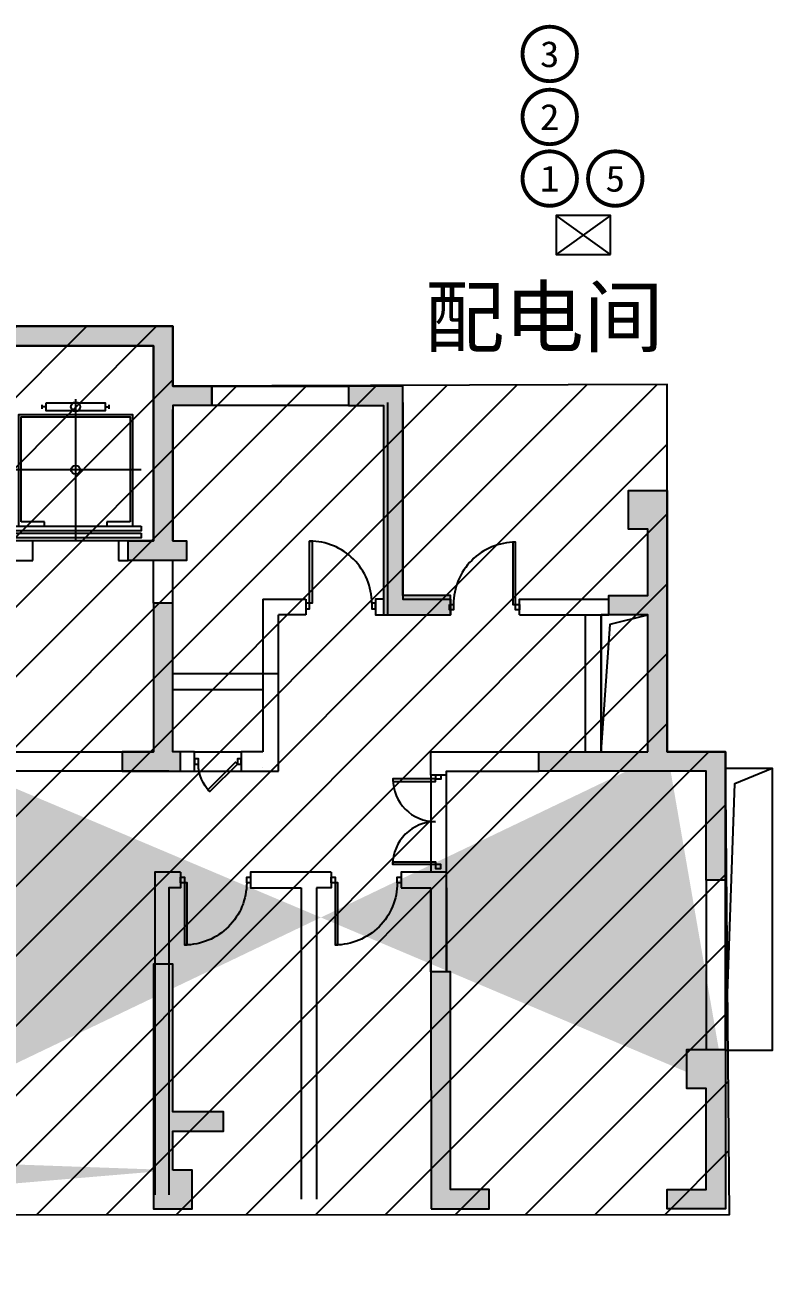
# Model space of a CAD drawing. Header units: millimetres. Extents: x -248992 to 1906102, y -24098 to 332602.
# Drawn here: x 770633 to 780247, y 147815 to 163752 of the extents above; entities that cross this region are included whole.
import ezdxf
from ezdxf.enums import TextEntityAlignment as Align

# ---------------------------------------------------------------- set-up
doc = ezdxf.new("R2010")
doc.units = ezdxf.units.MM
doc.header["$LTSCALE"] = 100
doc.linetypes.add('X-CORE-BF$0$HIDDEN2', pattern=[4.762499999999999, 3.175, -1.5875])
doc.linetypes.add('X-CORE-BF$0$XG-14CORE-SF$0$X1-CORE-SF$0$HIDDEN2', pattern=[4.762499999999999, 3.175, -1.5875])
for name, color, linetype in [('-ACO-TTLB', 153, 'Continuous'), ('15#-HW-B1F$0$S-HATCH-S', 252, 'Continuous'), ('A-HATCH', 251, 'Continuous'), ('A-ROOM-IDEN', 31, 'Continuous'), ('A6-W-B1$0$S-WALL-S', 4, 'Continuous'), ('X-BF-15$0$A-DOOR', 190, 'Continuous'), ('X-BF-15$0$A-ROOF', 140, 'Continuous'), ('X-BF-15$0$A-WALL', 2, 'Continuous'), ('X-BF-15$0$xref(dwg引用图层)', 7, 'Continuous'), ('X-BF-15$0$XU-CORE-1F-N$0$A-DOOR', 190, 'Continuous'), ('X-BF-15$0$XU-CORE-SF$0$A-DOOR', 190, 'Continuous'), ('X-BF-15$0$XU-CORE-SF$0$XU-CORE-SF$0$A-STAIR', 142, 'Continuous'), ('X-CORE-BF$0$A-HOLE-FLOR', 242, 'Continuous'), ('X-CORE-BF$0$A-INDEX', 134, 'Continuous'), ('X-CORE-BF$0$A-RAIL', 55, 'Continuous'), ('X-CORE-BF$0$A-STAIR', 142, 'Continuous'), ('X-CORE-BF$0$A-WALL', 2, 'Continuous'), ('X-CORE-BF$0$XU-CORE-28F-1F$0$A-STAIR', 142, 'Continuous'), ('X-CORE-BF$0$XU-CORE-SF$0$A-EVTR', 193, 'Continuous'), ('X-CORE-BF$0$XU-CORE-SF$0$XU-CORE-SF$0$A-DOOR', 190, 'Continuous'), ('X-CORE-BF$0$XU-CORE-SF$0$XU-CORE-SF$0$A-SILL', 135, 'Continuous'), ('X-CORE-BF$0$XU-CORE-SF$0$XU-CORE-SF$0$A-STAIR', 142, 'Continuous'), ('X-CORE-BF$0$XU-CORE-SF$0$XU-CORE-SF$0$A-WIND', 126, 'Continuous'), ('xref(dwg引用图层)', 7, 'Continuous')]:
    doc.layers.add(name, color=color, linetype=linetype)
doc.layers.add('A6-W-B1$0$S-EDIT', color=241, linetype='Continuous', plot=False)
doc.layers.add('X-CORE-BF$0$XG-14CORE-SF$0$X1-CORE-SF$0$-ACO-PLTW', color=220, linetype='X-CORE-BF$0$XG-14CORE-SF$0$X1-CORE-SF$0$HIDDEN2', plot=False)
doc.layers.add('LVTRY', color=6, linetype='Continuous', lineweight=18)
doc.layers.add('PUB_TEXT', color=7, linetype='Continuous', lineweight=15)
doc.styles.add('-黑体', font='simhei.ttf')
doc.styles.add('华文细黑', font='STXIHEI.TTF')

# ---------------------------------------------------------------- blocks, each defined once
blk = doc.blocks.new('*U268')
at = {"color": 0, "linetype": 'ByBlock', "lineweight": -2}
for points in [[(-900, -34.99999999999371), (-850, -34.99999999999377), (-849.9999999999995, 35.00000000000608), (-899.9999999999995, 35.00000000000619)], [(-50.00000000000045, -34.99999999999968), (-2.273736754432321e-13, -35.00000000000007), (2.273736754432321e-13, 35.00000000000007), (-49.99999999999977, 35.0000000000005)], [(-85.00000000000611, -834.9999999999986), (-85.00000000000023, -34.99999999999947), (-50.00000000000045, -34.99999999999968), (-50.00000000000555, -834.9999999999995)]]:
    blk.add_lwpolyline(points, close=True, dxfattribs=at)
blk.add_arc((-50.00000000000045, -34.99999999999968), 799.9999999999986, 179.9999999999987, 270.000000000013, dxfattribs=at)
blk = doc.blocks.new('*U269')
at = {"linetype": 'ByBlock', "lineweight": -2}
for points in [[(-0.03038267438884178, -34.99998681275603), (49.96959848669122, -35.04339063331153), (50.0303638354689, 34.95658299220055), (0.03038267438884178, 34.99998681275603)], [(1149.969184030452, -35.99827468553227), (1199.969165191533, -36.04167850608776), (1200.02993054031, 33.95829511942433), (1150.02994937923, 34.00169893997981)], [(84.4921432733369, -585.0735660795812), (84.96958529944723, -35.07377330770037), (49.96959848669122, -35.04339063331153), (49.49215646058084, -585.0431834051922)], [(1114.491755191587, -585.9676847830241), (1114.969197217696, -35.96789201114343), (1149.969184030452, -35.99827468553227), (1149.491742004343, -585.9980674574128)]]:
    blk.add_lwpolyline(points, close=True, dxfattribs=at)
for centre, start, end in [((49.96959848669122, -35.04339063331153), 269.950262879102, 359.950262879102), ((1149.969184030453, -35.99827468553227), 179.950262879102, 269.950262879102)]:
    blk.add_arc(centre, 549.9999999999999, start, end, dxfattribs=at)
blk = doc.blocks.new('*U270')
at = {"color": 0, "linetype": 'ByBlock', "lineweight": -2}
for points in [[(50.00000000000011, -35.00000000000017), (-1.13686837721616e-13, -35.00000000000007), (1.13686837721616e-13, 35.00000000000007), (50.00000000000011, 35.00000000000001)], [(899.9999999999997, -35.0000000000026), (849.9999999999997, -35.00000000000216), (849.9999999999999, 34.99999999999768), (899.9999999999999, 34.9999999999973)], [(84.99999999999784, -834.9999999999994), (84.99999999999989, -35.00000000000031), (50.00000000000011, -35.00000000000017), (49.99999999999727, -835)]]:
    blk.add_lwpolyline(points, close=True, dxfattribs=at)
blk.add_arc((50.00000000000011, -35.00000000000017), 799.9999999999986, 269.999999999987, 7.643377143490366e-13, dxfattribs=at)
blk = doc.blocks.new('X-CORE-BF$0$XU-CORE-SF$0$A-EVTR-a')
for p, q in [((2.91038304567337e-11, 1825.000000000004), (0, 0)), ((-429.9999999999127, 1700.000000000011), (-429.9999999999709, 1750.000000000007)), ((-379.9999999999418, 1725.000000000004), (-429.9999999999709, 1725.000000000007)), ((380, 1725.000000000004), (430.0000000000291, 1725.000000000007)), ((429.9999999999709, 1700.000000000011), (430.0000000000291, 1750.000000000007)), ((843.999970488745, 915.0000000000218), (-843.9999999999709, 915.0000000000218)), ((550.0000000000291, 3.637978807091713e-12), (-549.9999999999709, 3.637978807091713e-12))]:
    blk.add_line(p, q)
for points in [[(-379.9999999999418, 1775.000000000004), (379.9999999999709, 1775.000000000004), (379.9999999999709, 1675.000000000004), (-379.9999999999127, 1675.000000000004)], [(843.999970488745, 190.0000000000036), (843.999970488745, 130.0000000000036), (-843.9999999999709, 130.0000000000036), (-843.9999999999709, 190.0000000000036)], [(843.999970488745, 100.0000000000036), (843.999970488745, 40.00000000000364), (-843.9999999999709, 40.00000000000364), (-843.9999999999709, 100.0000000000036)]]:
    blk.add_lwpolyline(points, close=True)
for points in [[(-731, 190.0000000000036), (-731, 1625.000000000004), (731.0000000000291, 1625.000000000004), (731.0000000000291, 190.0000000000036)], [(-700, 245.0000000000036), (-700, 1595.000000000004), (700.0000000000291, 1595.000000000004), (700.0000000000291, 245.0000000000036)], [(-399.9999999999709, 245.0000000000036), (-700, 245.0000000000036)], [(-399.9999999999709, 190.0000000000036), (-399.9999999999709, 245.0000000000036)], [(700.0000000000291, 245.0000000000036), (400.0000000000291, 245.0000000000036)], [(400.0000000000291, 245.0000000000036), (400.0000000000291, 190.0000000000036)]]:
    blk.add_lwpolyline(points)
blk.add_circle((2.91038304567337e-11, 1725.227272725901), 60)
blk.add_ellipse((0, 915.0000000000218), major_axis=(-60.06406158313622, 1.2783456e-09), ratio=0.9189189187334816, start_param=-1.570796326775339, end_param=4.712388980404247)
blk = doc.blocks.new('*U236')
for p, q in [((-25, 2.619345e-10), (-25.00000000000004, 489.9999999997092)), ((24.99999999988359, 2.619345e-10), (24.99999999988355, 489.9999999997092))]:
    blk.add_line(p, q)
for points in [[(24.99999999988355, 489.9999999997092), (-25.00000000011646, 489.9999999997092), (-25.00000000011646, 439.9999999997237), (24.99999999988355, 439.9999999997237)], [(24.99999999988355, 489.9999999997092), (-25.00000000011646, 489.9999999997092), (-25.00000000011646, 439.9999999997237), (24.99999999988355, 439.9999999997237)], [(21.99999999988355, 486.9999999997092), (-22.00000000011645, 486.9999999997092), (-22.00000000011645, 442.9999999997237), (21.99999999988355, 442.9999999997237)], [(21.99999999988355, 486.9999999997092), (-22.00000000011645, 486.9999999997092), (-22.00000000011645, 442.9999999997237), (21.99999999988355, 442.9999999997237)], [(15.99999999534339, 395.0000000000073), (12.99999999580905, 395.0000000000073), (12.99999999580905, 398.9013705176549), (-16.00000000488944, 445.0000000000073), (-16.00000000488944, 450.0000000000218), (-13.00000000488944, 450.0000000000073), (-13.00000000488944, 446.0987830509475), (15.99999999580905, 399.9999999995125), (15.99999999580905, 395.0000000000073)], [(15.99999999534339, 295.0000000000073), (12.99999999580905, 295.0000000000073), (12.99999999580905, 298.9013705176549), (-16.00000000488944, 345.0000000000073), (-16.00000000488944, 350.0000000000218), (-13.00000000488944, 350.0000000000073), (-13.00000000488944, 346.0987830509475), (15.99999999580905, 299.9999999995125), (15.99999999580905, 295.0000000000073)], [(15.99999999534339, 195.0000000000073), (12.99999999580905, 195.0000000000073), (12.99999999580905, 198.9013705176549), (-16.00000000488944, 245.0000000000073), (-16.00000000488944, 250.0000000000218), (-13.00000000488944, 250.0000000000073), (-13.00000000488944, 246.0987830509475), (15.99999999580905, 199.9999999995125), (15.99999999580905, 195.0000000000073)], [(24.99999999988359, 0), (-25, 0), (-25, 50), (24.99999999988359, 50)], [(24.99999999988359, 0), (-25, 0), (-25, 50), (24.99999999988359, 50)], [(21.99999999988358, 3), (-22, 3), (-22, 47), (21.99999999988358, 47)], [(21.99999999988358, 3), (-22, 3), (-22, 47), (21.99999999988358, 47)], [(15.99999999534339, 95.00000000000728), (12.99999999580905, 95.00000000000728), (12.99999999580905, 98.90137051765487), (-16.00000000488944, 145.0000000000073), (-16.00000000488944, 150.0000000000218), (-13.00000000488944, 150.0000000000073), (-13.00000000488944, 146.0987830509475), (15.99999999580905, 99.99999999951251), (15.99999999580905, 95.00000000000728)]]:
    blk.add_lwpolyline(points, close=True)
blk = doc.blocks.new('*U237')
at = {"color": 0, "linetype": 'ByBlock', "lineweight": -2}
for points in [[(-85.00000000000955, 1034.999999999999), (-85.00000000000023, 34.99999999999928), (-50.00000000000068, 34.99999999999957), (-50.00000000000909, 1035)], [(-1100, 34.99999999999), (-1050, 34.99999999999014), (-1050, -35.00000000000971), (-1100, -35.0000000000099)], [(-50.00000000000068, 34.99999999999957), (-4.547473508864641e-13, 35.00000000000007), (4.547473508864641e-13, -35.00000000000007), (-49.99999999999955, -35.00000000000062)]]:
    blk.add_lwpolyline(points, close=True, dxfattribs=at)
blk.add_arc((-50.00000000000068, 34.99999999999957), 999.9999999999985, 89.99999999998697, 180.0000000000015, dxfattribs=at)
blk = doc.blocks.new('*U234')
blk.add_line((0, 1146.066007529217), (0, 5.820766091346741e-11))
at = {"const_width": 20}
blk.add_lwpolyline([(-103.2712357440614, 1092.438606896735), (0, 1146.066007529217), (103.2712357440614, 1092.438606896735)], dxfattribs=at)
at = {"const_width": 44.99995500000003}
blk.add_lwpolyline([(-5.763661987613887, -21.7492341932375, 0.9999999999999999), (5.763661987613887, 21.7492341932375, 1)], format="xyb", close=True, dxfattribs=at)
blk = doc.blocks.new('*U235')
blk.add_lwpolyline([(0, 5.820766091346741e-11), (0, 3158.309481982392), (1424.999878989211, 3158.309481982392), (1424.999878989211, 1402.493815902756)])
at = {"const_width": 20}
blk.add_lwpolyline([(1528.271114733272, 1456.121216535237), (1424.999878989211, 1402.493815902756), (1321.728643245149, 1456.121216535237)], dxfattribs=at)
at = {"const_width": 44.99995500000003}
blk.add_lwpolyline([(-5.763661987613887, -21.7492341932375, 0.9999999999999999), (5.763661987613887, 21.7492341932375, 1)], format="xyb", close=True, dxfattribs=at)
blk = doc.blocks.new('X-CORE-BF')
at = {"layer": 'X-CORE-BF$0$A-HOLE-FLOR'}
blk.add_lwpolyline([(10090.00003948266, 11609.99986065071), (9692.60833295955, 11157.47644970033), (9580.000042568485, 9099.999860619952)], dxfattribs=at)
at = {"layer": 'X-CORE-BF$0$A-INDEX'}
for points in [[(12939.99992855525, 11208.20163235982), (12380.27817986027, 11068.27119518608), (12370.57675485882, 10942.15267016719), (12331.77105485302, 11097.37547019045), (12322.06962985155, 10971.25694517155), (11689.99992765986, 10813.23951962364)], [(12328.5372465192, 11055.33596185082), (11689.9999283079, 10895.70163229798)], [(12373.81056319263, 10984.19217850682), (12939.99992464075, 11125.73951886885)]]:
    blk.add_lwpolyline(points, dxfattribs=at)
at = {"layer": 'X-CORE-BF$0$A-RAIL'}
for points in [[(11764.99992833185, 10914.45163230397), (11764.99993498702, 12434.98101666396), (11514.9999344156, 12434.98101666396), (11514.99991914566, 9654.54009588165), (11764.99991914566, 9654.54009588165), (11764.99992772336, 10831.98951963951)], [(11714.99992764585, 10819.48951962014), (11714.99991914566, 9704.54009588165), (11564.99991914566, 9704.54009588165), (11564.99993446232, 12384.98101666396), (11714.99993511927, 12384.98101666396), (11714.9999282831, 10901.95163229178)]]:
    blk.add_lwpolyline(points, dxfattribs=at)
at = {"layer": 'X-CORE-BF$0$A-STAIR'}
blk.add_lwpolyline([(11589.99993449506, 12359.98101666396), (11589.99991914519, 9729.764070178819), (11689.99991914519, 9729.764070178819), (11689.99993981517, 12359.98101666396)], close=True, dxfattribs=at)
at = {"layer": 'X-CORE-BF$0$A-STAIR', "linetype": 'X-CORE-BF$0$HIDDEN2'}
for centre, radius, start, end in [((11539.99994005216, 12409.98101666396), 1200.01065881076, 89.75850966096029, 182.3879942400148), ((11739.99993425806, 12409.98101666396), 1200.01065881076, 357.6120057599852, 90.24149033903963), ((11589.99991938266, 9759.981016663962), 1249.999876814172, 180, 270), ((11739.99991996642, 9679.54009588165), 1200.020725846516, 270, 1.69240073923495)]:
    blk.add_arc(centre, radius, start, end, dxfattribs=at)
at = {"layer": 'X-CORE-BF$0$A-WALL'}
for p, q in [((12940.00004256848, 13609.98101666469), (10340.00004256848, 13609.98101666469)), ((10340.00004256848, 13609.98101666469), (10340.00004256848, 8409.981016664475)), ((12939.99979572283, 8409.981016664417), (12940.00004256848, 13609.98101666469)), ((9380.000042568485, 11609.99986061995), (7260.000042568485, 11609.99986061995)), ((7260.000042568485, 11609.99986061995), (7260.000042568485, 9099.999860619952)), ((9380.000042568485, 9099.999860619952), (9380.000042568485, 11609.99986061995)), ((10090.00003948266, 11609.99986065071), (9580.000042568485, 11609.99986061995)), ((9580.000042568485, 11609.99986061995), (9580.000042568485, 9099.999860619952)), ((10090.00003948266, 9099.999860650714), (10090.00003948266, 11609.99986065071)), ((13189.9995902142, 10889.99984677695), (13189.9998390591, 8309.981016664475)), ((7260.000042568485, 9099.999860619952), (7710.000042568485, 9099.999860619973)), ((7710.000042568485, 9099.999860619973), (7710.000042568485, 8849.999860619973)), ((8810.000042568485, 8849.999860619973), (8810.000042568485, 9099.999860619973)), ((8810.000042568485, 9099.999860619973), (9380.000042568485, 9099.999860619952)), ((9580.000042568485, 9099.999860619952), (9600.000042568485, 9099.999860619952)), ((9600.000042568485, 9099.999860619952), (9600.000042568485, 8849.999860619952)), ((10090.00004256848, 8849.999860619952), (10090.00004256848, 9099.999860619952)), ((10090.00004256848, 9099.999860619952), (10090.00003948266, 9099.999860650714)), ((7710.000042568485, 8849.999860619973), (7582.998118382005, 8849.999860599193)), ((9600.000042568485, 8849.999860619952), (8810.000042568485, 8849.999860619973)), ((10140.00004256848, 8849.999860619952), (10090.00004256848, 8849.999860619952)), ((10140.00004256848, 8309.981016664475), (10140.00004256848, 8849.999860619952)), ((13189.99981976712, 8509.999920076836), (13189.9997917419, 8509.999920076836)), ((13189.9997917419, 8509.999920076836), (13189.9997917419, 8309.981016664475)), ((10340.00004256848, 8309.981016664475), (10140.00004256848, 8309.981016664475)), ((10340.00004256848, 8409.981016664475), (10340.00004256848, 8409.981016664475)), ((10340.00004256848, 8409.981016664475), (10340.00004256848, 8309.981016664475)), ((11440.00004256848, 8309.98101666442), (11440.00004256848, 8409.981016664478)), ((11440.00004256848, 8409.981016664478), (12939.99979572283, 8409.981016664417)), ((11660.00004256848, 8309.981016664475), (11440.00004256848, 8309.98101666442)), ((11780.00004256846, 8309.981016664475), (11660.00004256846, 8309.981016664475)), ((11660.00004256846, 8309.981016664475), (11660.00004256848, 8309.981016664475)), ((13189.9998390591, 8309.981016664475), (11780.00004256848, 8309.981016664475)), ((11780.00004256848, 8309.981016664475), (11780.00004256846, 8309.981016664475))]:
    blk.add_line(p, q, dxfattribs=at)
for points in [[(13189.9995902142, 10889.99984677695), (13189.9995902142, 13859.98101667001), (10090.00003948266, 13859.98101660394), (10090.00003948266, 11609.99986065071)], [(7010.000041480671, 9099.99985512023), (7010.000040899555, 10790.00002438316)]]:
    blk.add_lwpolyline(points, dxfattribs=at)
at = {"layer": 'X-CORE-BF$0$XG-14CORE-SF$0$X1-CORE-SF$0$-ACO-PLTW'}
blk.add_lwpolyline([(11739.99993425806, 12409.98101666396), (11539.99993372319, 12409.98101666396), (11539.99991996642, 9679.54009588165), (11739.99991996642, 9679.54009588165)], close=True, dxfattribs=at)
at = {"layer": 'X-CORE-BF$0$XU-CORE-28F-1F$0$A-STAIR'}
for p, q in [((11714.99998143205, 11579.98101666396), (11689.99998152431, 11579.98101666396)), ((12939.99979572283, 11579.98101666396), (11764.99998130831, 11579.98101666396)), ((11714.99997264714, 11319.98101666396), (11689.99997261407, 11319.98101666396)), ((12939.99979572283, 11319.98101666396), (11764.99997277238, 11319.98101666396)), ((11714.99996386224, 11059.98101666396), (11689.99996370383, 11059.98101666396)), ((12328.8945584279, 11059.98101666396), (11764.99996423645, 11059.98101666396)), ((12379.6404738201, 11059.98101666396), (12341.11966823463, 11059.98101666396)), ((12939.99979572283, 11029.98111208443), (12556.96629750308, 11029.98111208443)), ((11714.99995507732, 10769.98111208443), (11689.99995479359, 10769.98111208443)), ((12939.99979572283, 10769.98111208443), (11764.9999557005, 10769.98111208443)), ((11714.99994629242, 10509.98111208443), (11689.99994588335, 10509.98111208443)), ((12939.99979572283, 10509.98111208443), (11764.99994716457, 10509.98111208443)), ((11714.99993750751, 10249.98111208443), (11689.99993697311, 10249.98111208443)), ((12939.99979572283, 10249.98111208443), (11764.99993862864, 10249.98111208443)), ((11714.9999287226, 9989.981112084432), (11689.99992806287, 9989.981112084432)), ((12939.99979572283, 9989.981112084432), (11764.9999300927, 9989.981112084432)), ((11714.99991993769, 9729.981112084432), (11689.99991915263, 9729.981112084432)), ((12939.99979572283, 9729.981112084432), (11764.99992155677, 9729.981112084432))]:
    blk.add_line(p, q, dxfattribs=at)
for points in [[(11514.99991981302, 12359.98101666396), (10340.00004256848, 12359.98101666396)], [(11589.99991938266, 12359.98101666396), (11564.99991945818, 12359.98101666396)], [(11689.99995492757, 12359.98101666396), (11714.99995485205, 12359.98101666396)], [(11764.99995449721, 12359.98101666396), (12939.99983174174, 12359.98101666396)], [(11514.99991981302, 12099.98101666396), (10340.00004256848, 12099.98101666396)], [(11589.99991938266, 12099.98101666396), (11564.99991945818, 12099.98101666396)], [(11689.99995492757, 12099.98101666396), (11714.99995485205, 12099.98101666396)], [(11764.99995449721, 12099.98101666396), (12939.99983174174, 12099.98101666396)], [(11514.99991981302, 11839.98101666396), (10340.00004256848, 11839.98101666396)], [(11589.99991938266, 11839.98101666396), (11564.99991945818, 11839.98101666396)], [(11689.99995492757, 11839.98101666396), (11714.99995485205, 11839.98101666396)], [(11764.99995449721, 11839.98101666396), (12939.99983174174, 11839.98101666396)], [(11514.99991981302, 11579.98101666396), (10340.00004256848, 11579.98101666396)], [(11589.99991938266, 11579.98101666396), (11564.99991945818, 11579.98101666396)], [(11514.99991981302, 11319.98101666396), (10340.00004256848, 11319.98101666396)], [(11589.99991938266, 11319.98101666396), (11564.99991945818, 11319.98101666396)], [(11514.99991981302, 11059.98101666396), (10340.00004256848, 11059.98101666396)], [(11589.99991938266, 11059.98101666396), (11564.99991945818, 11059.98101666396)], [(11514.99991981302, 10799.98101666396), (10340.00004256848, 10799.98101666396)], [(11589.99991938266, 10799.98101666396), (11564.99991945818, 10799.98101666396)], [(11514.99991981302, 10539.98101666396), (10340.00004256848, 10539.98101666396)], [(11589.99991938266, 10539.98101666396), (11564.99991945818, 10539.98101666396)], [(11514.99991981302, 10279.98101666396), (10340.00004256848, 10279.98101666396)], [(11589.99991938266, 10279.98101666396), (11564.99991945818, 10279.98101666396)], [(11514.99991981302, 10019.98101666396), (10340.00004256848, 10019.98101666396)], [(11589.99991938266, 10019.98101666396), (11564.99991945818, 10019.98101666396)], [(11514.99991981302, 9759.981016663962), (10340.00004256848, 9759.981016663962)], [(11589.99991938266, 9759.981016663962), (11564.99991945818, 9759.981016663962)]]:
    blk.add_lwpolyline(points, dxfattribs=at)
at = {"layer": 'X-CORE-BF$0$XU-CORE-SF$0$XU-CORE-SF$0$A-SILL'}
for points in [[(9600.000042568485, 9099.999860619952), (10090.00004256848, 9099.999860619952)], [(9600.000042568485, 8849.999860619952), (10090.00004256854, 8849.99986062129)]]:
    blk.add_lwpolyline(points, dxfattribs=at)
at = {"layer": 'X-CORE-BF$0$XU-CORE-SF$0$XU-CORE-SF$0$A-STAIR'}
blk.add_lwpolyline([(11440.00004256848, 8309.98101666442), (10340.00004256848, 8309.98101666442)], dxfattribs=at)
at = {"layer": 'X-CORE-BF$0$A-INDEX'}
blk.add_blockref('*U235', (10927.49997965059, 9759.981016663962), dxfattribs=at)
at = {"layer": 'X-CORE-BF$0$A-INDEX', "xscale": -1}
blk.add_blockref('*U234', (12352.4998586398, 9729.981112084432), dxfattribs=at)
at = {"layer": 'X-CORE-BF$0$XU-CORE-SF$0$A-EVTR', "xscale": -1}
blk.add_blockref('X-CORE-BF$0$XU-CORE-SF$0$A-EVTR-a', (8260.000042568543, 9099.999860619973), dxfattribs=at)
at = {"layer": 'X-CORE-BF$0$XU-CORE-SF$0$XU-CORE-SF$0$A-DOOR', "extrusion": (0, 0, -1), "zscale": -1}
blk.add_blockref('*U237', (-10340.00004256848, 8344.981016664431), dxfattribs=at)
at = {"layer": 'X-CORE-BF$0$XU-CORE-SF$0$XU-CORE-SF$0$A-WIND', "rotation": 270}
blk.add_blockref('*U236', (9600.000042568776, 8972.821054963162), dxfattribs=at)
blk = doc.blocks.new('*U276')
at = {"color": 0, "linetype": 'ByBlock', "lineweight": -2}
for points in [[(85.00000000000944, 834.9999999999984), (85.00000000000034, 34.99999999999913), (50.00000000000057, 34.99999999999947), (50.00000000000887, 834.9999999999993)], [(50.00000000000057, 34.99999999999947), (3.410605131648481e-13, 35.00000000000007), (-3.410605131648481e-13, -35.00000000000007), (49.99999999999966, -35.00000000000071)], [(900.0000000000001, 34.99999999999009), (850.0000000000001, 34.99999999999035), (849.9999999999994, -35.00000000000949), (899.9999999999994, -35.00000000000981)]]:
    blk.add_lwpolyline(points, close=True, dxfattribs=at)
blk.add_arc((50.00000000000057, 34.99999999999947), 799.9999999999986, 359.9999999999985, 90.00000000001303, dxfattribs=at)
blk = doc.blocks.new('*U277')
at = {"linetype": 'ByBlock', "lineweight": -2}
for points in [[(-428.3021279347988, 363.8046532517469), (-74.7487373415297, 10.2512626584703), (-50, 35), (-403.5533905932709, 388.5533905932766)], [(-600, 35), (-550, 35), (-550, -35), (-600, -35)], [(-50, 35), (0, 35), (0, -35), (-50, -35)]]:
    blk.add_lwpolyline(points, close=True, dxfattribs=at)
blk.add_arc((-50, 35), 500, 135.0000000000004, 180, dxfattribs=at)
blk = doc.blocks.new('X-BF-15')
at = {"layer": 'X-BF-15$0$A-ROOF', "color": 1, "linetype": 'ByBlock', "ltscale": 0.5}
for points in [[(39499.99451497468, 6389.999606098165), (39499.99451497468, 8149.999654809013), (38899.99451497468, 8149.999654809013), (38899.99451497468, 6389.999746981019)], [(40500.19837607714, 6179.999951680074), (41100.19837607714, 6179.999951680074), (41100.19837607714, 2550.000055986398), (40500.19837607714, 2550.000055986398)]]:
    blk.add_lwpolyline(points, close=True, dxfattribs=at)
for points in [[(38899.99451497468, 6389.999746981019), (39014.84642673485, 8029.621493894432), (39499.99451497468, 8149.999654809013)], [(40500.00018256871, 2550.000055986398), (40621.29494162792, 5983.118781477911), (41100.19837607714, 6179.999951680074)]]:
    blk.add_lwpolyline(points, dxfattribs=at)
at = {"layer": 'X-BF-15$0$A-WALL'}
for p, q in [((34549.99815828624, 8349.999521673948), (35099.23398279297, 8349.999521673948)), ((34549.99815828624, 8349.999521673948), (34549.99815828624, 6390.076198161696)), ((35099.23398279297, 8349.999521673948), (35099.23398279297, 8149.999521673948)), ((35099.23398279297, 8149.999521673948), (34749.99815828624, 8149.999521673948)), ((34749.99815828624, 6139.999654809071), (34749.99815828624, 8149.999521673948)), ((34749.99815828624, 7390.057354206219), (33389.99840513189, 7390.057354206161)), ((33389.99815828624, 7190.057354206219), (34549.99815828624, 7190.057354206219)), ((33669.99815828624, 6390.076198161696), (33389.99815828624, 6390.076198161696)), ((33669.99815828624, 6139.999654809071), (33669.99815828624, 6390.076198159601)), ((34269.99815828624, 6390.076198159601), (34269.99815828624, 6139.999654809071)), ((34549.99815828624, 6390.076198161696), (34269.99815828624, 6390.076198161696)), ((33339.99995403711, 6139.999654809071), (33669.99815828624, 6139.999654809071)), ((34269.99815828624, 6139.999654809071), (34549.99815828624, 6139.999654809071)), ((34549.99815828624, 6190.076198161696), (34549.99815828624, 6190.076198161696)), ((34549.99815828624, 6139.999654809071), (34749.99815828624, 6139.999654809071)), ((36709.98421955531, 4639.750412689988), (36709.99995403711, 3559.999651852297)), ((36709.99995403711, 3559.999651852297), (36709.98421955531, 4639.750412689988)), ((36909.98421955531, 4639.614370246825), (36909.99995403711, 3559.999651852297))]:
    blk.add_line(p, q, dxfattribs=at)
for points in [[(33890.00000058606, 11089.99962552503), (35649.9937784416, 11089.99975911534)], [(35649.9937784416, 10839.99975911534), (33890.00000058606, 10839.99962552503), (33890.00000058606, 11089.99962552503)], [(36150.00011634003, 10880.0000559864), (36149.99409948979, 8150.016340445378), (36959.99409330686, 8149.999654809013)], [(36350.0002734134, 10880.0000559864), (36349.99408712288, 8350.016340445378), (36959.99409330686, 8349.999654809013), (36959.99409330686, 8149.999654809013)], [(33139.99409330639, 8299.999654808955), (33139.99409330639, 8849.999589562183)], [(33389.99409330639, 8299.999654809013), (33389.99409330639, 8849.999589562241)], [(36107.23383095584, 8349.99952167354), (35999.23398279297, 8349.999521673948), (35999.23398279297, 8149.999521673948), (36407.23383095584, 8149.999522094673)], [(37849.98844296069, 8149.999654809013), (37849.98844296069, 8349.999654809013), (38999.99451497479, 8350.016340445378)], [(36360.3909886844, 8149.999654809013), (36360.39098860396, 8150.02131215937)], [(37849.98844296069, 8149.999654809013), (38999.99451497479, 8150.016340445378)], [(38699.99451497468, 6389.999746981019), (38699.99451497468, 8149.999654809013)], [(38899.99451497468, 6389.999746981019), (38899.99451497468, 8149.999654809013)], [(33339.99995744895, 6139.999654809071), (31050.03875689188, 6139.999654809071), (31050.03875689188, 6389.827003708691), (33139.79443493395, 6389.827003708691)], [(36909.98421955531, 6089.999521218648), (36709.98421955531, 6089.999521218648), (36709.98421955531, 6389.554885746329), (38099.99462925133, 6389.999746981019)], [(36909.98421955531, 6089.999521218648), (36909.98421955531, 6139.617445690674), (38099.99462925133, 6139.998298593971)], [(40500.19837607714, 6179.999951680074), (41100.19837607714, 6179.999951680074), (41100.19837607714, 2550.000055986398), (40500.19837607714, 2550.000055986398)], [(33489.99994899679, 4840.011127932579), (33159.80180663991, 4840.011127932579), (33159.80175341215, 689.9998864333029)], [(33489.99994899679, 4840.011127932579), (33489.99994899679, 4639.999886379752), (33339.80180436946, 4639.999886379752), (33339.80175341215, 689.9998864333029)], [(35039.69906741931, 4840.011127932579), (34389.99994899679, 4840.011127932579), (34389.99994899679, 4640.011127932579), (35039.69906741931, 4640.011127932579)], [(35426.69906741931, 4840.011127932579), (35039.69906741931, 4840.011127932579)], [(35426.69906741931, 4840.011127932579), (35426.69906741931, 4640.011127932579), (35239.69906741931, 4640.011127932579)], [(36909.99995403711, 3559.999651852297), (36909.98421955531, 4840.011127932579), (36326.69906741931, 4840.011127932579), (36326.69906741931, 4640.011127932579)], [(35039.69906741931, 4640.011127932579), (35039.69906741931, 635.0000000000582)], [(35239.69906741931, 4640.011127932579), (35239.69906741931, 635.0000000000582)], [(36326.69906741931, 4640.011127932579), (36709.98421955531, 4639.750412689988)], [(40249.99385086543, 4739.999654809013), (40250.02114342144, 2559.979790689831)], [(40500.19232577275, 4739.999654809013), (40500.02114342144, 2559.979790689831)]]:
    blk.add_lwpolyline(points, dxfattribs=at)
at = {"layer": 'X-BF-15$0$XU-CORE-SF$0$XU-CORE-SF$0$A-STAIR'}
for p, q in [((36709.98421955531, 6089.999521218648), (36709.98421955531, 4840.011127932579)), ((36909.98421955531, 4840.011127932579), (36909.98421955531, 6089.999521218648))]:
    blk.add_line(p, q, dxfattribs=at)
for points in [[(33669.99815828624, 6390.076198159601), (34269.99815828624, 6390.076198161696)], [(33669.99815828624, 6139.99965480715), (34269.99815828624, 6139.999654809246)]]:
    blk.add_lwpolyline(points, dxfattribs=at)
at = {"layer": 'X-BF-15$0$A-DOOR', "xscale": -1, "rotation": 180}
blk.add_blockref('*U277', (34269.99815828624, 6265.037926484307), dxfattribs=at)
at = {"layer": 'X-BF-15$0$xref(dwg引用图层)', "xscale": -1}
blk.add_blockref('X-CORE-BF', (40399.99998575079, 0), dxfattribs=at)
at = {"layer": 'X-BF-15$0$XU-CORE-1F-N$0$A-DOOR', "rotation": 270}
blk.add_blockref('*U269', (36805.0656470673, 6089.999197354715), dxfattribs=at)
at = {"layer": 'X-BF-15$0$XU-CORE-SF$0$A-DOOR', "extrusion": (0, 0, -1), "xscale": -1, "zscale": -1}
blk.add_blockref('*U276', (-35099.23398279297, 8264.163216861489), dxfattribs=at)
at = {"layer": 'X-BF-15$0$XU-CORE-SF$0$A-DOOR', "extrusion": (0, 0, -1), "xscale": -1, "zscale": -1, "rotation": 180}
blk.add_blockref('*U270', (-37849.98844296069, 8249.999654809013), dxfattribs=at)
at = {"layer": 'X-BF-15$0$XU-CORE-SF$0$A-DOOR', "extrusion": (0, 0, -1), "zscale": -1}
for p in [(-33489.99994899679, 4740.005507156195), (-35426.69906741931, 4740.011127932579)]:
    blk.add_blockref('*U268', p, dxfattribs=at)
blk = doc.blocks.new('15#-HW-B1F$0$1616121653', base_point=(510310.1637273663, -168713.9568305279))
at = {"layer": '15#-HW-B1F$0$S-HATCH-S'}
h = blk.add_hatch(color=256, dxfattribs=at)
h.dxf.hatch_style = 1
h.paths.add_polyline_path([(547710.3661771624, -157423.956800355), (547010.3661345802, -157423.9568003549), (547010.3661345802, -157673.9568003549), (547460.3661407642, -157673.9568003549), (547460.3663102058, -160363.9569046612), (548320.3664494455, -160363.9569046612), (548320.3664494455, -160113.9569046612), (547710.3662978378, -160113.9569046612)], flags=17)
edge = h.paths.add_edge_path()
edge.add_line((551860.3934972812, -166453.9568003549), (551860.5646819114, -167953.9568003549))
edge.add_line((551860.5646819114, -167953.9568003549), (551860.5646819114, -168003.9569533721))
edge.add_line((551860.5646819114, -168003.9569533721), (551110.5646819114, -168003.9569533721))
edge.add_line((551110.5646819114, -168003.9569533721), (551110.5646819114, -167753.9569533721))
edge.add_line((551110.5646819114, -167753.9569533721), (551610.3662069929, -167753.9569533721))
edge.add_line((551610.3662069929, -167753.9569533721), (551610.1980571961, -166453.9767687804))
edge.add_line((551610.1980571961, -166453.9767687804), (551360.3934995602, -166453.9767687804))
edge.add_line((551360.3934995602, -166453.9767687804), (551360.3934995602, -165953.9767687804))
edge.add_line((551360.3934995602, -165953.9767687804), (551860.3934995602, -165953.9767687804))
edge.add_line((551860.3934995602, -165953.9767687804), (551860.3934995602, -166453.9767687804))
edge.add_line((551110.5647244691, -162123.956953372), (551860.5646819114, -162123.956953372))
edge.add_line((551860.5646819114, -162123.956953372), (551860.5646819114, -163773.9569046612))
edge.add_line((551860.5646819114, -163773.9569046612), (551610.3662070041, -163773.9569046612))
edge.add_line((551610.3662070041, -163773.9569046612), (551610.3662070041, -162373.9582608762))
edge.add_line((551610.3662070041, -162373.9582608762), (549460.36698539, -162373.9582608762))
edge.add_line((549460.36698539, -162373.9582608762), (549460.36698539, -162123.9569046611))
edge.add_line((549460.36698539, -162123.9569046611), (550860.36698539, -162123.9569046611))
edge.add_line((550860.3668711134, -162123.956953372), (550860.3668711134, -160363.9569046612))
edge.add_line((550860.3668711134, -160363.9569046612), (550360.3668711134, -160363.9569046612))
edge.add_line((550360.3668711134, -160363.9569046612), (550360.3668711134, -160113.9569046612))
edge.add_line((550360.3668711134, -160113.9569046612), (550860.3668711134, -160113.9569046612))
edge.add_line((550860.3668711134, -160113.9569046612), (550860.366871113, -159263.9569046611))
edge.add_line((550860.366871113, -159263.9569046611), (550610.5647244689, -159263.9569046611))
edge.add_line((550610.5647244689, -159263.9569046611), (550610.5647244689, -158763.9569046611))
edge.add_line((550610.5647244689, -158763.9569046611), (551110.5647244689, -158763.9569046611))
edge.add_line((551110.5647244689, -158763.9569046611), (551110.5647244691, -159263.9569046611))
edge.add_line((551110.5647244691, -159263.9569046611), (551110.5647244691, -160363.9569046612))
edge.add_line((551110.5647244691, -160363.9569046612), (551110.3668711134, -160363.9569046612))
edge.add_line((551110.3668711134, -160363.9569046612), (551110.3668711134, -162123.956953372))
edge.add_line((538820.3659660635, -168003.9572796901), (538820.3659703413, -164853.9569076179))
edge.add_line((538820.3659703413, -164853.9569076179), (538570.3659703413, -164853.9569076179))
edge.add_line((538570.3659703413, -164853.9569076179), (538570.3659660635, -166753.9569076179))
edge.add_line((538570.3659660635, -166753.9569076179), (537920.3662070297, -166753.9569076179))
edge.add_line((537920.3662070297, -166753.9569076179), (537920.3662070297, -167003.9569076179))
edge.add_line((537920.3662070297, -167003.9569076179), (538570.3659660635, -167003.9569076179))
edge.add_line((538570.3659660635, -167003.9569076179), (538570.3659660635, -168003.95727969))
edge.add_line((538570.3659660635, -168003.95727969), (538820.3659660635, -168003.9569533721))
edge.add_line((544750.3664408266, -167503.956930495), (544750.3664408266, -167003.9569076179))
edge.add_line((544750.3664408266, -167003.9569076179), (545400.3661998603, -167003.9569076179))
edge.add_line((545400.3661998603, -167003.9569076179), (545400.3661998603, -166753.9569076179))
edge.add_line((545400.3661998603, -166753.9569076179), (544750.3664408266, -166753.9569076179))
edge.add_line((544750.3664408266, -166753.9569076179), (544750.3664444052, -164853.9569076179))
edge.add_line((544750.3664444052, -164853.9569076179), (544500.3664444052, -164853.9569076179))
edge.add_line((544500.3664444052, -164853.9569076179), (544500.3664403413, -168003.9569533721))
edge.add_line((544500.3664403413, -168003.9569533721), (544750.3664408266, -168003.9569533721))
edge.add_line((544750.3664408266, -168003.9569533721), (545000.366449445, -168003.956953372))
edge.add_line((545000.366449445, -168003.956953372), (545000.366449445, -167503.9572796901))
edge.add_line((545000.366449445, -167503.9572796901), (544750.3664408266, -167503.9572796901))
edge.add_line((511160.366210027, -166303.9575310281), (511160.366210027, -168003.9568003549))
edge.add_line((511160.366210027, -168003.9568003549), (537195.3659660628, -168003.9569049267))
edge.add_line((537195.3659660628, -168003.9569049267), (537195.3659660628, -167703.9572309791))
edge.add_line((537195.3659660628, -167703.9572309791), (535250.8848694912, -167703.9572309791))
edge.add_line((535250.8848694912, -167703.9572309791), (535250.630237232, -164953.9569076179))
edge.add_line((535250.630237232, -164953.9569076179), (535000.630237232, -164953.9569076179))
edge.add_line((535000.630237232, -164953.9569076179), (535000.3659660635, -167703.9568003549))
edge.add_line((535000.3659660635, -167703.9568003549), (528120.3670196899, -167703.9568003549))
edge.add_line((528120.3670196899, -167703.9568003549), (528120.3670196899, -164953.9569076179))
edge.add_line((528120.3670196899, -164953.9569076179), (527870.3670196899, -164953.9569076179))
edge.add_line((527870.3670196899, -164953.9569076179), (527870.3670196899, -167703.9572309791))
edge.add_line((527870.3670196899, -167703.9572309791), (524550.3664509684, -167703.9572309791))
edge.add_line((524550.3664509684, -167703.9572309791), (524550.3664509684, -167003.9569076179))
edge.add_line((524550.3664509684, -167003.9569076179), (525200.3662100022, -167003.9569076179))
edge.add_line((525200.3662100022, -167003.9569076179), (525200.3662100022, -166753.9569076179))
edge.add_line((525200.3662100022, -166753.9569076179), (524550.3664509684, -166753.9569076179))
edge.add_line((524550.3664509684, -166753.9569076179), (524550.366450968, -164853.9569076179))
edge.add_line((524550.366450968, -164853.9569076179), (524300.366450968, -164853.9569076179))
edge.add_line((524300.366450968, -164853.9569076179), (524300.3664509684, -167703.9572309791))
edge.add_line((524300.3664509684, -167703.9572309791), (518620.365967586, -167703.9572309791))
edge.add_line((518620.365967586, -167703.9572309791), (518620.3659634838, -164853.9569076179))
edge.add_line((518620.3659634838, -164853.9569076179), (518370.3659634838, -164853.9569076179))
edge.add_line((518370.3659634838, -164853.9569076179), (518370.365967586, -166753.9569076179))
edge.add_line((518370.365967586, -166753.9569076179), (517720.3662085522, -166753.9569076179))
edge.add_line((517720.3662085522, -166753.9569076179), (517720.3662085522, -167003.9569076179))
edge.add_line((517720.3662085522, -167003.9569076179), (518370.365967586, -167003.9569076179))
edge.add_line((518370.365967586, -167003.9569076179), (518370.365967586, -167703.9572309791))
edge.add_line((518370.365967586, -167703.9572309791), (515050.3665363079, -167703.9572309791))
edge.add_line((515050.3665363079, -167703.9572309791), (515050.3665363077, -164953.9569076179))
edge.add_line((515050.3665363077, -164953.9569076179), (514800.3665363077, -164953.9569076179))
edge.add_line((514800.3665363077, -164953.9569076179), (514800.3665363074, -167703.9568003549))
edge.add_line((514800.3665363074, -167703.9568003549), (511460.3662100275, -167703.9572244346))
edge.add_line((511460.3662100275, -167703.9572244346), (511460.3662100275, -165953.9581497548))
edge.add_line((511460.3662100275, -165953.9581497548), (510660.1714238001, -165953.9564994132))
edge.add_line((510660.1714238001, -165953.9564994132), (510660.1644041892, -162323.9576353381))
edge.add_line((510660.1644041892, -162323.9576353381), (511210.3662100274, -162323.9576353381))
edge.add_line((511210.3662100274, -162323.9576353381), (511210.3662100274, -163773.9569005907))
edge.add_line((511210.3662100274, -163773.9569005907), (511460.3662100275, -163773.9569005907))
edge.add_line((511460.3662100275, -163773.9569005907), (511460.3662100275, -162323.9569046611))
edge.add_line((511460.3662100275, -162323.9569046611), (513660.365431642, -162323.9569046611))
edge.add_line((513660.365431642, -162323.9569046611), (513660.365431642, -162073.9569046611))
edge.add_line((513660.365431642, -162073.9569046611), (512310.6233063887, -162073.9569046611))
edge.add_line((512310.6233063887, -162073.9569046611), (512310.3655448144, -160363.9495819206))
edge.add_line((512310.3655448144, -160363.9495819206), (512610.3655459185, -160363.9569046611))
edge.add_line((512610.3655459185, -160363.9569046611), (512610.3655459185, -160113.9569046611))
edge.add_line((512610.3655459185, -160113.9569046611), (512310.5647244688, -160113.9569046611))
edge.add_line((512310.5647244688, -160113.9569046611), (512310.5647244689, -157723.9570779619))
edge.add_line((512310.5647244689, -157723.9570779619), (515410.3668431335, -157723.9570779619))
edge.add_line((515410.3668431335, -157723.9570779619), (515410.3666879151, -160113.9569046612))
edge.add_line((515410.3666879151, -160113.9569046612), (514800.3665363074, -160113.9569046612))
edge.add_line((514800.3665363074, -160113.9569046612), (514800.3665363074, -160363.9569046612))
edge.add_line((514800.3665363074, -160363.9569046612), (515660.3666755471, -160363.9569046612))
edge.add_line((515660.3666755471, -160363.9569046612), (515660.3668462484, -157723.9570779619))
edge.add_line((515660.3668462484, -157723.9570779619), (518370.3665362751, -157723.9570779619))
edge.add_line((518370.3665362751, -157723.9570779619), (518370.3665391605, -159413.9569696178))
edge.add_line((518370.3665391605, -159413.9569696178), (518193.366539771, -159413.956969908))
edge.add_line((518193.366539771, -159413.956969908), (518193.366539771, -159663.956969908))
edge.add_line((518193.366539771, -159663.956969908), (518943.3646137904, -159663.9572471022))
edge.add_line((518943.3646137904, -159663.9572471022), (518943.3646137904, -159413.956969908))
edge.add_line((518943.3646137904, -159413.956969908), (518620.3665394516, -159413.956969908))
edge.add_line((518620.3665394516, -159413.956969908), (518620.3665363079, -156903.9571005066))
edge.add_line((518620.3665363079, -156903.9571005066), (521100.3668231948, -156903.9569860597))
edge.add_line((521100.3668231948, -156903.9569860597), (521100.3669657383, -157253.956969632))
edge.add_line((521100.3669657383, -157253.956969632), (521450.3666765384, -157253.956969632))
edge.add_line((521450.3666765384, -157253.956969632), (521450.366533995, -159663.956969908))
edge.add_line((521450.366533995, -159663.956969908), (521700.366533995, -159663.956969908))
edge.add_line((521700.366533995, -159663.956969908), (521700.366533995, -156603.9571385158))
edge.add_line((521700.366533995, -156603.9571385158), (518320.3665363079, -156603.9571385158))
edge.add_line((518320.3665363079, -156603.9571385158), (518320.3665363079, -157423.9568003549))
edge.add_line((518320.3665363079, -157423.9568003549), (512010.5647244689, -157423.9568003549))
edge.add_line((512010.5647244689, -157423.9568003549), (512010.5647244689, -160363.9569046611))
edge.add_line((512010.5647244689, -160363.9569046611), (512010.5647244625, -161973.9576353381))
edge.add_line((512010.5647244625, -161973.9576353381), (510310.1637273663, -161973.9576353381))
edge.add_line((510310.1637273663, -161973.9576353381), (510310.1721006203, -166303.9557775667))
edge.add_line((510310.1721006203, -166303.9557775667), (511160.3676106065, -166303.957531031))
edge.add_line((541719.9700723749, -156653.956969632), (542020.3661625583, -156653.9569843916))
edge.add_line((541420.3661742941, -156653.9569932889), (544750.366449445, -156653.9571367822))
edge.add_line((544750.366449445, -156653.9571367822), (544750.366449445, -157423.9568003549))
edge.add_line((544750.366449445, -157423.9568003549), (545250.366449445, -157423.9568003549))
edge.add_line((545250.366449445, -157423.9568003549), (545250.366449445, -157673.9568003549))
edge.add_line((545250.366449445, -157673.9568003549), (544750.366449445, -157673.9568003549))
edge.add_line((544750.366449445, -157673.9568003549), (544750.366449445, -159413.9569696178))
edge.add_line((544750.366449445, -159413.9569696178), (544927.3664459819, -159413.956969908))
edge.add_line((544927.3664459819, -159413.956969908), (544927.3664459819, -159663.956969908))
edge.add_line((544927.3664459819, -159663.956969908), (544700.3664459819, -159663.956969908))
edge.add_line((544700.3664459819, -159663.956969908), (544177.368371963, -159663.956969908))
edge.add_line((544177.368371963, -159663.956969908), (544177.368371963, -159413.956969908))
edge.add_line((544177.368371963, -159413.956969908), (544500.366449445, -159413.956969908))
edge.add_line((544500.366449445, -159413.956969908), (544500.366449445, -156903.956969908))
edge.add_line((544500.366449445, -156903.956969908), (542020.3661625583, -156903.956969908))
edge.add_line((542020.3661625583, -156903.956969908), (542020.3661625583, -157253.956969632))
edge.add_line((542020.3661625583, -157253.956969632), (541670.3661666715, -157253.956969632))
edge.add_line((541670.3661666715, -157253.956969632), (541670.3661718341, -159663.956969908))
edge.add_line((541670.3661718341, -159663.956969908), (541420.3661718341, -159663.956969908))
edge.add_line((541420.3661718341, -159663.956969908), (541420.3663943631, -157253.956969632))
edge.add_line((541420.3663943631, -157253.956969632), (541420.3661742941, -157253.956969632))
edge.add_line((541420.3661742941, -157253.956969632), (541420.3661742941, -156653.956969632))
edge.add_line((511160.3664914265, -168513.9568305279), (511560.3664914265, -168513.9568305279))
edge.add_line((511360.3664914265, -168713.9568305279), (511360.3664914265, -168313.9568305279))
edge.add_line((511460.3662100279, -162373.9568881253), (511460.3662100279, -162373.9569046611))
edge.add_line((524550.3667518287, -154918.9572309791), (524550.366150107, -154653.9571005066))
edge.add_line((524550.366150107, -154653.9571005066), (521100.3665920094, -154653.9571005066))
edge.add_line((521100.3665920094, -154653.9571005066), (521100.3665920094, -155253.9571005066))
edge.add_line((521100.3665920094, -155253.9571005066), (521700.366533995, -155253.9571005066))
edge.add_line((521700.366533995, -155253.9571005066), (521700.366533995, -154903.9571005066))
edge.add_line((521700.366533995, -154903.9571005066), (524300.3665339949, -154903.9571005066))
edge.add_line((524300.3665339949, -154903.9571005066), (524300.3670196899, -155003.956969908))
edge.add_line((524300.3670196899, -155003.956969908), (524300.3670196899, -157673.9568003549))
edge.add_line((524300.3670196899, -157673.9568003549), (525050.3670196899, -157673.9568003549))
edge.add_line((525050.3670196899, -157673.9568003549), (525050.3670196899, -157423.9568003549))
edge.add_line((525050.3670196899, -157423.9568003549), (524550.3670196899, -157423.9568003549))
edge.add_line((524550.3670196899, -157423.9568003549), (524550.3670196899, -155218.9572309791))
edge.add_line((524550.3670196899, -155218.9572309791), (524550.366450968, -155218.9572309791))
edge.add_line((524550.366450968, -155218.9572309791), (524550.366450968, -154918.9572309791))
h = blk.add_hatch(color=256, dxfattribs=at)
h.dxf.hatch_style = 1
h.paths.add_polyline_path([(542020.3661625583, -156903.956969908), (544500.366449445, -156903.956969908), (544500.366449445, -159413.956969908), (544177.368371963, -159413.956969908), (544177.368371963, -159663.956969908), (544700.3664459819, -159663.956969908), (544927.3664459819, -159663.956969908), (544927.3664459819, -159413.956969908), (544750.366449445, -159413.9569696178), (544750.366449445, -157673.9568003549), (545250.366449445, -157673.9568003549), (545250.366449445, -157423.9568003549), (544750.366449445, -157423.9568003549), (544750.366449445, -156653.9571367822), (541420.3661742941, -156653.9569932889), (541420.3661742941, -157253.956969632), (541420.3663943631, -157253.956969632), (541420.3661718341, -159663.956969908), (541670.3661718341, -159663.956969908), (541670.3661666715, -157253.956969632), (542020.3661625583, -157253.956969632)])
h = blk.add_hatch(color=256, dxfattribs=at)
h.dxf.hatch_style = 1
h.paths.add_polyline_path([(551110.5647244689, -158763.9569046611), (550610.5647244689, -158763.9569046611), (550610.5647244689, -159263.9569046611), (550860.366871113, -159263.9569046611), (550860.3668711134, -160113.9569046612), (550360.3668711134, -160113.9569046612), (550360.3668711134, -160363.9569046612), (550860.3668711134, -160363.9569046612), (550860.3668711134, -162123.9569046611), (549460.36698539, -162123.9569046611), (549460.36698539, -162373.9582608762), (551610.3662070041, -162373.9582608762), (551610.3662070041, -163773.9569046612), (551860.5646819114, -163773.9569046612), (551860.5646819114, -162123.956953372), (551110.3668711134, -162123.956953372), (551110.3668711134, -160363.9569046612), (551110.5647244691, -159263.9569046611)])
h = blk.add_hatch(color=256, dxfattribs=at)
h.dxf.hatch_style = 1
h.paths.add_polyline_path([(544700.3664494455, -162373.9569046611), (544850.3664494455, -162373.9569046611), (544850.3664491447, -162123.7845265311), (544750.3664494455, -162123.7845265311), (544750.366449445, -160213.9569046612), (544500.366449445, -160213.9569046612), (544500.3664494455, -162123.9569046611), (544100.3664494455, -162123.9569046611), (544100.3664494455, -162373.9569046611)])
h = blk.add_hatch(color=256, dxfattribs=at)
h.dxf.hatch_style = 1
h.paths.add_polyline_path([(544750.3664444052, -164853.9569076179), (544500.3664444052, -164853.9569076179), (544500.3664403413, -168003.9569533721), (544750.3664408266, -168003.9569533721), (545000.366449445, -168003.956953372), (545000.366449445, -167503.9572796901), (544750.3664408266, -167503.9572796901), (544750.3664408266, -167003.9569076179), (545400.3661998603, -167003.9569076179), (545400.3661998603, -166753.9569076179), (544750.3664408266, -166753.9569076179)])
h = blk.add_hatch(color=256, dxfattribs=at)
h.dxf.hatch_style = 1
h.paths.add_polyline_path([(548071.3833405164, -168003.9569533721), (548821.3664914155, -168003.9569533721), (548821.3664914155, -167753.9568003549), (548320.3664494455, -167753.9568003549), (548320.3664494455, -164953.9569076179), (548070.3664494455, -164953.9569076179)], flags=17)
h = blk.add_hatch(color=256, dxfattribs=at)
h.dxf.hatch_style = 1
h.paths.add_polyline_path([(551860.3934995602, -165953.9767687804), (551360.3934995602, -165953.9767687804), (551360.3934995602, -166453.9767687804), (551610.1980571961, -166453.9767687804), (551610.3662069929, -167753.9569533721), (551110.5646819114, -167753.9569533721), (551110.5646819114, -168003.9569533721), (551860.5646819114, -168003.9569533721), (551860.5646819114, -167953.9568003549), (551860.3934972812, -166453.9568003549)])
at = {"color": 0, "linetype": 'ByBlock', "lineweight": -2}
blk.add_line((548560.3664914155, -168003.9569533721), (548560.3664914155, -168003.9569533721), dxfattribs=at)
blk.add_lwpolyline([(541420.3661742941, -156653.9569932889), (544750.366449445, -156653.9571367822), (544750.366449445, -157423.9568003549), (545250.366449445, -157423.9568003549), (545250.366449445, -157673.9568003549), (544750.366449445, -157673.9568003549), (544750.366449445, -159413.9569696178), (544927.3664459819, -159413.956969908), (544927.3664459819, -159663.956969908), (544700.3664459819, -159663.956969908), (544177.368371963, -159663.956969908), (544177.368371963, -159413.956969908), (544500.366449445, -159413.956969908), (544500.366449445, -156903.956969908), (542020.3661625583, -156903.956969908), (542020.3661625583, -157253.956969632), (541670.3661666715, -157253.956969632), (541670.3661718341, -159663.956969908), (541420.3661718341, -159663.956969908), (541420.3663943631, -157253.956969632), (541420.3661742941, -157253.956969632), (541420.3661742941, -156653.956969632)])
for points in [[(547710.3661771624, -157423.956800355), (547010.3661345802, -157423.9568003549), (547010.3661345802, -157673.9568003549), (547460.3661407642, -157673.9568003549), (547460.3663102058, -160363.9569046612), (548320.3664494455, -160363.9569046612), (548320.3664494455, -160113.9569046612), (547710.3662978378, -160113.9569046612), (547710.3661771622, -157423.9568003549)], [(550860.3668711134, -162123.956953372), (550860.3668711134, -160363.9569046612), (550360.3668711134, -160363.9569046612), (550360.3668711134, -160113.9569046612), (550860.3668711134, -160113.9569046612), (550860.366871113, -159263.9569046611), (550610.5647244689, -159263.9569046611), (550610.5647244689, -158763.9569046611), (551110.5647244689, -158763.9569046611), (551110.5647244691, -159263.9569046611), (551110.5647244691, -160363.9569046612), (551110.3668711134, -160363.9569046612), (551110.3668711134, -162123.956953372)], [(551110.5647244691, -162123.956953372), (551860.5646819114, -162123.956953372), (551860.5646819114, -163773.9569046612), (551610.3662070041, -163773.9569046612), (551610.3662070041, -162373.9582608762), (549460.36698539, -162373.9582608762), (549460.36698539, -162123.9569046611), (550860.36698539, -162123.9569046611)], [(544750.3664408266, -167503.956930495), (544750.3664408266, -167003.9569076179), (545400.3661998603, -167003.9569076179), (545400.3661998603, -166753.9569076179), (544750.3664408266, -166753.9569076179), (544750.3664444052, -164853.9569076179), (544500.3664444052, -164853.9569076179), (544500.3664403413, -168003.9569533721), (544750.3664408266, -168003.9569533721), (545000.366449445, -168003.956953372), (545000.366449445, -167503.9572796901), (544750.3664408266, -167503.9572796901)], [(551860.3934972812, -166453.9568003549), (551860.5646819114, -167953.9568003549), (551860.5646819114, -168003.9569533721), (551110.5646819114, -168003.9569533721), (551110.5646819114, -167753.9569533721), (551610.3662069929, -167753.9569533721), (551610.1980571961, -166453.9767687804), (551360.3934995602, -166453.9767687804), (551360.3934995602, -165953.9767687804), (551860.3934995602, -165953.9767687804), (551860.3934995602, -166453.9767687804)]]:
    blk.add_lwpolyline(points, dxfattribs=at)
for points in [[(544700.3664494455, -162373.9569046611), (544850.3664494455, -162373.9569046611), (544850.3664491447, -162123.7845265311), (544750.3664494455, -162123.7845265311), (544750.366449445, -160213.9569046612), (544500.366449445, -160213.9569046612), (544500.3664494455, -162123.9569046611), (544100.3664494455, -162123.9569046611), (544100.3664494455, -162373.9569046611)], [(548071.3833405164, -168003.9569533721), (548821.3664914155, -168003.9569533721), (548821.3664914155, -167753.9568003549), (548320.3664494455, -167753.9568003549), (548320.3664494455, -164953.9569076179), (548070.3664494455, -164953.9569076179)]]:
    blk.add_lwpolyline(points, close=True, dxfattribs=at)
blk = doc.blocks.new('15#-HW-B1F')
at = {"color": 0, "linetype": 'ByBlock', "lineweight": -2}
blk.add_blockref('15#-HW-B1F$0$1616121653', (-1050.202764060232, -200.0002652678813), dxfattribs=at)
blk = doc.blocks.new('BF1')
at = {"layer": 'xref(dwg引用图层)'}
blk.add_blockref('15#-HW-B1F', (-3070, 148015), dxfattribs=at)
blk = doc.blocks.new('A6-W-B1$0$Z-1')
at = {"layer": 'A6-W-B1$0$S-EDIT'}
for p, q in [((91833.22724472365, 54151.21834987999), (92533.22724472365, 54651.21834987999)), ((91833.22724472365, 54651.21834987999), (92533.22724472365, 54151.21834987999))]:
    blk.add_line(p, q, dxfattribs=at)
at = {"layer": 'A6-W-B1$0$S-WALL-S', "color": 0, "linetype": 'ByBlock', "lineweight": -2}
blk.add_lwpolyline([(91833.22724472365, 54651.21834987999), (91833.22724472365, 54151.21834987999), (92533.22724472365, 54151.21834987999), (92533.22724472365, 54651.21834987999), (91833.22724472365, 54651.21834987999)], dxfattribs=at)
blk = doc.blocks.new('A6-W-B1', base_point=(85957.39729076534, 40189.84462049964))
at = {"layer": 'A6-W-B1$0$S-WALL-S', "rotation": 180}
blk.add_blockref('A6-W-B1$0$Z-1', (213740.6245354876, 255641.0629754994), dxfattribs=at)
blk = doc.blocks.new('dttc')
at = {"layer": 'A-HATCH'}
h = blk.add_hatch(dxfattribs=at)
h.set_pattern_fill('ANSI31', color=256, scale=200)
h.set_pattern_definition([(45, (0, 0), (-449.0128060534576, 449.0128060534577), [])])
h.paths.add_polyline_path([(-2419.801764883567, 154554.9989307963), (-3270.006142129889, 154554.9989307963), (-3270.006142129889, 148524.999764905), (24400, 148524.999764905), (24397.76055161189, 152705.0000596298), (27992.23886729591, 152704.9999936554), (27994.47831568401, 148449.9999999999), (37479.80175269814, 148455.0000258134), (37430.19232975459, 154404.9996118879), (36680.19237231195, 154404.9996118879), (36680.19237231195, 159124.9999999999), (30319.99409728823, 159104.9997649051), (30319.99413046835, 159874.9994284778), (27241.43555604969, 159874.9995611362), (27267.1530804825, 161852.7395305472), (24139.99361390667, 161874.5973438261), (24139.99361390667, 159104.9997649051), (21179.99376551434, 159104.9997616407), (21179.99376551434, 157811.5446199171), (13079.99451592495, 157811.5446199171), (13079.99451592495, 159104.9997649051), (10119.99466753309, 159104.9997649051), (10119.99409881106, 161874.9994647534), (7050, 161874.9994647534), (7050, 159924.9994267442), (3889.994184151059, 159924.9994267442), (3889.994184151059, 159104.9997649051), (-2419.801764883567, 159104.9997649051)])
blk.add_lwpolyline([(-3270.006142129889, 148524.999764905), (24400, 148524.999764905), (24397.76055161189, 152705.0000596298), (27992.23886729591, 152704.9999936554), (27994.47831568401, 148449.9999999999), (37479.80175269814, 148455.0000258134), (37430.19232975459, 154404.9996118879), (36680.19237231195, 154404.9996118879), (36680.19237231195, 159124.9999999999), (30319.99409728823, 159104.9997649051), (30319.99413046835, 159874.9994284778), (27241.43555604969, 159874.9995611362), (27267.1530804825, 161852.7395305472), (24139.99361390667, 161874.5973438261), (24139.99361390667, 159104.9997649051), (21179.99376551434, 159104.9997616407), (21179.99376551434, 157811.5446199171), (13079.99451592495, 157811.5446199171)], dxfattribs=at)

msp = doc.modelspace()

# ---------------------------------------------------------------- linework, layer by layer
at = {"layer": 'LVTRY', "color": 6, "const_width": 50}
for points in [[(777735.0276227044, 163377.4252168687, 1), (777035.0276227044, 163377.4252168687, 1)], [(777735.0276227044, 162567.4521793189, 1), (777035.0276227044, 162567.4521793189, 1)], [(777735.0276227044, 161774.8562224951, 1), (777035.0276227044, 161774.8562224951, 1)], [(778578.089414807, 161774.8562224951, 1), (777878.089414807, 161774.8562224951, 1)]]:
    msp.add_lwpolyline(points, format="xyb", close=True, dxfattribs=at)

# ---------------------------------------------------------------- block references
at = {"layer": '-ACO-TTLB'}
for name, p in [('BF1', (742216.8784428034, 0)), ('dttc', (742216.8784407293, -8.744536899030209e-07))]:
    msp.add_blockref(name, p, dxfattribs=at)
at = {"layer": 'xref(dwg引用图层)'}
for name, p in [('A6-W-B1', (742216.8784428044, 4.656612873077393e-10)), ('X-BF-15', (739146.8784002358, 148015.00013938))]:
    msp.add_blockref(name, p, dxfattribs=at)

# ---------------------------------------------------------------- texts
at = {"layer": 'A-ROOM-IDEN', "style": '华文细黑'}
msp.add_text('配电间', height=750, dxfattribs=at).set_placement((777313.2112992064, 159620.781872718), align=Align.CENTER)
at = {"layer": 'PUB_TEXT', "color": 6, "style": '-黑体'}
for s, width, p, p2 in [('3', 1.032316982701605, (777260.6856220913, 163208.1944073701), (777509.3696233174, 163208.1944073701)), ('2', 1.048503045810867, (777258.7360198831, 162399.6712773758), (777511.3192255256, 162399.6712773758)), ('1', 1.065055326157967, (777256.7423070143, 161608.5947483698), (777513.3129383944, 161608.5947483698)), ('5', 1.048503045810867, (778101.7978119857, 161607.075320552), (778354.3810176282, 161607.075320552))]:
    msp.add_text(s, height=335, dxfattribs=dict(at, width=width)).set_placement(p, p2, align=Align.FIT)

doc.saveas('drawing.dxf')
